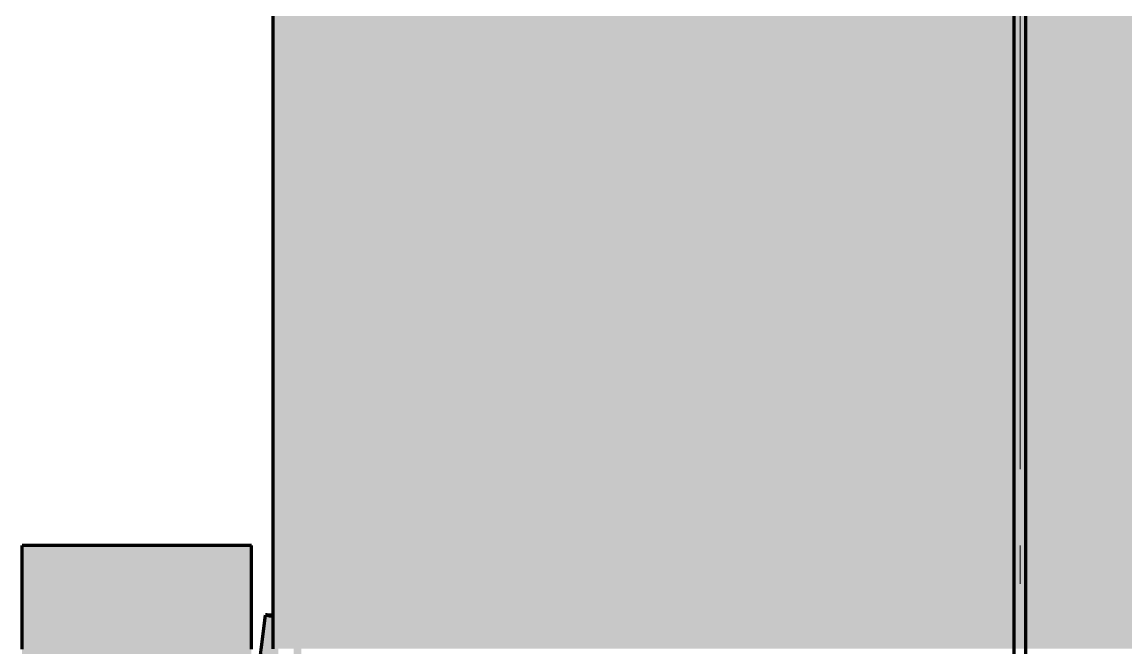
# Model space of a CAD drawing. Header units: millimetres. Extents: x 0 to 2382, y 0 to 420.
# Drawn here: x 2151.9 to 2180.77, y 261.32 to 277.69 of the extents above; entities that cross this region are included whole.
import ezdxf

# ---------------------------------------------------------------- set-up
doc = ezdxf.new("R2010")
doc.units = ezdxf.units.MM
doc.linetypes.add('IRAM-F-TRAZO-PUNTO', pattern=[20, 15, -2, 1, -2])
for name, color, linetype, lineweight in [('01-VISIBLE', 7, 'CONTINUOUS', 70), ('03-EJE', 1, 'IRAM-F-TRAZO-PUNTO', 18), ('13-GRAFICA', 30, 'CONTINUOUS', 18)]:
    doc.layers.add(name, color=color, linetype=linetype, lineweight=lineweight)

msp = doc.modelspace()

# ---------------------------------------------------------------- hatches: boundary and pattern name
at = {"layer": '13-GRAFICA', "true_color": 0xb21820}
h = msp.add_hatch(color=7, dxfattribs=at)
h.dxf.hatch_style = 1
h.paths.add_polyline_path([(2158.6, 310), (2158.6, 282.7), (2158.6, 261.3), (2158.6, 248.1), (2158.5, 248.1), (2158.5, 310)])
h = msp.add_hatch(color=7, dxfattribs=at)
h.dxf.hatch_style = 1
h.paths.add_polyline_path([(2159.2, 310), (2159.2, 282.7), (2159.2, 261.3), (2159.2, 261), (2159.2, 255.5), (2159.2, 248.1), (2159, 248.1), (2159, 261.3), (2159, 282.7), (2159, 310)])
at = {"layer": '13-GRAFICA', "true_color": 0xffffff}
h = msp.add_hatch(color=7, dxfattribs=at)
h.dxf.hatch_style = 1
h.paths.add_polyline_path([(2158.6, 282.7), (2159, 282.7), (2159, 261.3), (2158.6, 261.3)])
h = msp.add_hatch(color=7, dxfattribs=at)
h.dxf.hatch_style = 1
h.paths.add_polyline_path([(2196.8, 282.7), (2196.8, 261.3), (2159.2, 261.3), (2159.2, 282.7)])
at = {"layer": '13-GRAFICA', "true_color": 0xebebeb}
h = msp.add_hatch(color=7, dxfattribs=at)
h.dxf.hatch_style = 1
h.paths.add_polyline_path([(2166.142, 270.733), (2165.848, 270.733), (2165.559, 270.733), (2165.273, 270.733), (2164.993, 270.733), (2164.717, 270.733), (2164.445, 270.733), (2164.445, 271.123), (2164.445, 271.513), (2164.445, 271.903), (2164.445, 272.293), (2164.445, 272.683), (2164.717, 272.683), (2164.993, 272.683), (2165.273, 272.683), (2165.559, 272.683), (2165.848, 272.683), (2166.142, 272.683), (2166.44, 272.683), (2166.44, 272.293), (2166.44, 271.903), (2166.44, 271.513), (2166.44, 271.123), (2166.44, 270.733)])
h = msp.add_hatch(color=7, dxfattribs=at)
h.dxf.hatch_style = 1
h.paths.add_polyline_path([(2174.396, 270.733), (2174.032, 270.733), (2173.669, 270.733), (2173.307, 270.733), (2172.947, 270.733), (2172.589, 270.733), (2172.233, 270.733), (2172.233, 271.123), (2172.233, 271.513), (2172.233, 271.903), (2172.233, 272.293), (2172.233, 272.683), (2172.589, 272.683), (2172.947, 272.683), (2173.307, 272.683), (2173.669, 272.683), (2174.032, 272.683), (2174.396, 272.683), (2174.762, 272.683), (2174.762, 272.293), (2174.762, 271.903), (2174.762, 271.513), (2174.762, 271.123), (2174.762, 270.733)])
at = {"layer": '13-GRAFICA', "true_color": 0x005eaa}
h = msp.add_hatch(color=7, dxfattribs=at)
h.dxf.hatch_style = 1
h.paths.add_polyline_path([(2167.64, 265.973), (2167.303, 265.973), (2166.97, 265.973), (2166.641, 265.973), (2166.317, 265.973), (2165.998, 265.973), (2165.684, 265.973), (2165.375, 265.973), (2165.071, 265.973), (2164.772, 265.973), (2164.772, 266.373), (2164.772, 266.773), (2164.772, 267.173), (2164.772, 267.573), (2164.772, 267.973), (2164.772, 268.373), (2164.772, 268.773), (2164.772, 269.173), (2164.772, 269.573), (2164.772, 269.973), (2165.071, 269.973), (2165.375, 269.973), (2165.684, 269.973), (2165.998, 269.973), (2166.317, 269.973), (2166.641, 269.973), (2166.97, 269.973), (2167.303, 269.973), (2167.64, 269.973), (2167.982, 269.973), (2167.982, 269.573), (2167.982, 269.173), (2167.982, 268.773), (2167.982, 268.373), (2167.982, 267.973), (2167.982, 267.573), (2167.982, 267.173), (2167.982, 266.773), (2167.982, 266.373), (2167.982, 265.973)])
h = msp.add_hatch(color=7, dxfattribs=at)
h.dxf.hatch_style = 1
h.paths.add_polyline_path([(2175.197, 265.973), (2174.802, 265.973), (2174.408, 265.973), (2174.016, 265.973), (2173.625, 265.973), (2173.236, 265.973), (2172.849, 265.973), (2172.464, 265.973), (2172.081, 265.973), (2171.701, 265.973), (2171.701, 266.373), (2171.701, 266.773), (2171.701, 267.173), (2171.701, 267.573), (2171.701, 267.973), (2171.701, 268.373), (2171.701, 268.773), (2171.701, 269.173), (2171.701, 269.573), (2171.701, 269.973), (2172.081, 269.973), (2172.464, 269.973), (2172.849, 269.973), (2173.236, 269.973), (2173.625, 269.973), (2174.016, 269.973), (2174.408, 269.973), (2174.802, 269.973), (2175.197, 269.973), (2175.594, 269.973), (2175.594, 269.573), (2175.594, 269.173), (2175.594, 268.773), (2175.594, 268.373), (2175.594, 267.973), (2175.594, 267.573), (2175.594, 267.173), (2175.594, 266.773), (2175.594, 266.373), (2175.594, 265.973)])
h = msp.add_hatch(color=7, dxfattribs=at)
h.dxf.hatch_style = 1
h.paths.add_polyline_path([(2183.224, 265.973), (2182.837, 265.973), (2182.449, 265.973), (2182.058, 265.973), (2181.666, 265.973), (2181.272, 265.973), (2180.877, 265.973), (2180.481, 265.973), (2180.084, 265.973), (2179.686, 265.973), (2179.686, 266.373), (2179.686, 266.773), (2179.686, 267.173), (2179.686, 267.573), (2179.686, 267.973), (2179.686, 268.373), (2179.686, 268.773), (2179.686, 269.173), (2179.686, 269.573), (2179.686, 269.973), (2180.084, 269.973), (2180.481, 269.973), (2180.877, 269.973), (2181.272, 269.973), (2181.666, 269.973), (2182.058, 269.973), (2182.449, 269.973), (2182.837, 269.973), (2183.224, 269.973), (2183.609, 269.973), (2183.609, 269.573), (2183.609, 269.173), (2183.609, 268.773), (2183.609, 268.373), (2183.609, 267.973), (2183.609, 267.573), (2183.609, 267.173), (2183.609, 266.773), (2183.609, 266.373), (2183.609, 265.973)])
at = {"layer": '13-GRAFICA', "true_color": 0x009146}
h = msp.add_hatch(color=7, dxfattribs=at)
h.dxf.hatch_style = 1
h.paths.add_polyline_path([(2162.264, 266.807), (2162.38, 267.14), (2162.497, 267.473), (2162.616, 267.807), (2162.736, 268.14), (2162.858, 268.473), (2162.981, 268.807), (2163.106, 269.14), (2163.232, 269.473), (2163.36, 269.14), (2163.489, 268.807), (2163.619, 268.473), (2163.751, 268.14), (2163.884, 267.807), (2164.019, 267.473), (2164.155, 267.14), (2164.292, 266.807), (2164.43, 266.473), (2164.155, 266.473), (2163.884, 266.473), (2163.619, 266.473), (2163.36, 266.473), (2163.106, 266.473), (2162.858, 266.473), (2162.616, 266.473), (2162.38, 266.473), (2162.149, 266.473)])
at = {"layer": '13-GRAFICA', "true_color": 0xc81e2d}
h = msp.add_hatch(color=7, dxfattribs=at)
h.dxf.hatch_style = 1
h.paths.add_polyline_path([(2170.693, 266.473), (2170.346, 266.473), (2170.002, 266.473), (2169.661, 266.473), (2169.323, 266.473), (2168.988, 266.473), (2168.657, 266.473), (2168.329, 266.473), (2168.329, 266.848), (2168.329, 267.223), (2168.329, 267.598), (2168.329, 267.973), (2168.329, 268.348), (2168.329, 268.723), (2168.329, 269.098), (2168.329, 269.473), (2168.657, 269.473), (2168.988, 269.473), (2169.323, 269.473), (2169.661, 269.473), (2170.002, 269.473), (2170.346, 269.473), (2170.693, 269.473), (2171.042, 269.473), (2171.042, 269.098), (2171.042, 268.723), (2171.042, 268.348), (2171.042, 267.973), (2171.042, 267.598), (2171.042, 267.223), (2171.042, 266.848), (2171.042, 266.473)])
at = {"layer": '13-GRAFICA', "true_color": 0x005eaa}
h = msp.add_hatch(color=7, dxfattribs=at)
h.dxf.hatch_style = 1
h.paths.add_polyline_path([(2178.986, 267.924), (2178.984, 267.875), (2178.98, 267.826), (2178.974, 267.778), (2178.967, 267.729), (2178.958, 267.681), (2178.948, 267.633), (2178.936, 267.585), (2178.923, 267.538), (2178.908, 267.491), (2178.891, 267.445), (2178.873, 267.399), (2178.854, 267.354), (2178.833, 267.31), (2178.81, 267.266), (2178.787, 267.223), (2178.761, 267.181), (2178.735, 267.14), (2178.707, 267.1), (2178.678, 267.06), (2178.647, 267.022), (2178.615, 266.984), (2178.582, 266.948), (2178.548, 266.913), (2178.513, 266.879), (2178.477, 266.846), (2178.439, 266.814), (2178.401, 266.783), (2178.361, 266.754), (2178.321, 266.726), (2178.28, 266.7), (2178.238, 266.674), (2178.195, 266.651), (2178.151, 266.628), (2178.107, 266.607), (2178.062, 266.588), (2178.016, 266.57), (2177.97, 266.553), (2177.923, 266.538), (2177.876, 266.525), (2177.828, 266.513), (2177.78, 266.502), (2177.732, 266.493), (2177.683, 266.486), (2177.635, 266.481), (2177.586, 266.477), (2177.537, 266.474), (2177.488, 266.473), (2177.439, 266.474), (2177.39, 266.477), (2177.341, 266.481), (2177.292, 266.486), (2177.244, 266.493), (2177.195, 266.502), (2177.147, 266.513), (2177.1, 266.525), (2177.053, 266.538), (2177.006, 266.553), (2176.96, 266.57), (2176.914, 266.588), (2176.869, 266.607), (2176.825, 266.628), (2176.781, 266.651), (2176.739, 266.674), (2176.697, 266.7), (2176.655, 266.726), (2176.615, 266.754), (2176.576, 266.783), (2176.537, 266.814), (2176.5, 266.846), (2176.464, 266.879), (2176.429, 266.913), (2176.395, 266.948), (2176.362, 266.984), (2176.33, 267.022), (2176.3, 267.06), (2176.271, 267.1), (2176.243, 267.14), (2176.216, 267.181), (2176.191, 267.223), (2176.167, 267.266), (2176.145, 267.31), (2176.124, 267.354), (2176.105, 267.399), (2176.087, 267.445), (2176.07, 267.491), (2176.055, 267.538), (2176.042, 267.585), (2176.03, 267.633), (2176.02, 267.681), (2176.011, 267.729), (2176.004, 267.778), (2175.998, 267.826), (2175.994, 267.875), (2175.992, 267.924), (2175.991, 267.973), (2175.992, 268.023), (2175.994, 268.072), (2175.998, 268.12), (2176.004, 268.169), (2176.011, 268.218), (2176.02, 268.266), (2176.03, 268.314), (2176.042, 268.362), (2176.055, 268.409), (2176.07, 268.456), (2176.087, 268.502), (2176.105, 268.547), (2176.124, 268.592), (2176.145, 268.637), (2176.167, 268.681), (2176.191, 268.723), (2176.216, 268.766), (2176.243, 268.807), (2176.271, 268.847), (2176.3, 268.887), (2176.33, 268.925), (2176.362, 268.962), (2176.395, 268.999), (2176.429, 269.034), (2176.464, 269.068), (2176.5, 269.101), (2176.537, 269.133), (2176.576, 269.163), (2176.615, 269.193), (2176.655, 269.221), (2176.697, 269.247), (2176.739, 269.272), (2176.781, 269.296), (2176.825, 269.319), (2176.869, 269.34), (2176.914, 269.359), (2176.96, 269.377), (2177.006, 269.394), (2177.053, 269.409), (2177.1, 269.422), (2177.147, 269.434), (2177.195, 269.445), (2177.244, 269.453), (2177.292, 269.461), (2177.341, 269.466), (2177.39, 269.47), (2177.439, 269.473), (2177.488, 269.473), (2177.537, 269.473), (2177.586, 269.47), (2177.635, 269.466), (2177.683, 269.461), (2177.732, 269.453), (2177.78, 269.445), (2177.828, 269.434), (2177.876, 269.422), (2177.923, 269.409), (2177.97, 269.394), (2178.016, 269.377), (2178.062, 269.359), (2178.107, 269.34), (2178.151, 269.319), (2178.195, 269.296), (2178.238, 269.272), (2178.28, 269.247), (2178.321, 269.221), (2178.361, 269.193), (2178.401, 269.163), (2178.439, 269.133), (2178.477, 269.101), (2178.513, 269.068), (2178.548, 269.034), (2178.582, 268.999), (2178.615, 268.962), (2178.647, 268.925), (2178.678, 268.887), (2178.707, 268.847), (2178.735, 268.807), (2178.761, 268.766), (2178.787, 268.723), (2178.81, 268.681), (2178.833, 268.637), (2178.854, 268.592), (2178.873, 268.547), (2178.891, 268.502), (2178.908, 268.456), (2178.923, 268.409), (2178.936, 268.362), (2178.948, 268.314), (2178.958, 268.266), (2178.967, 268.218), (2178.974, 268.169), (2178.98, 268.12), (2178.984, 268.072), (2178.986, 268.023), (2178.987, 267.973)])
h = msp.add_hatch(color=7, dxfattribs=at)
h.dxf.hatch_style = 1
h.paths.add_polyline_path([(2193.654, 265.049), (2193.41, 265.049), (2193.16, 265.049), (2192.904, 265.049), (2192.641, 265.049), (2192.373, 265.049), (2192.099, 265.049), (2191.819, 265.049), (2191.533, 265.049), (2191.241, 265.049), (2190.945, 265.049), (2190.643, 265.049), (2190.335, 265.049), (2190.023, 265.049), (2189.706, 265.049), (2189.384, 265.049), (2189.057, 265.049), (2188.726, 265.049), (2188.39, 265.049), (2188.05, 265.049), (2187.706, 265.049), (2187.358, 265.049), (2187.006, 265.049), (2186.65, 265.049), (2186.291, 265.049), (2185.929, 265.049), (2185.563, 265.049), (2185.194, 265.049), (2184.822, 265.049), (2184.447, 265.049), (2184.07, 265.049), (2183.69, 265.049), (2183.308, 265.049), (2182.923, 265.049), (2182.537, 265.049), (2182.149, 265.049), (2181.759, 265.049), (2181.367, 265.049), (2180.974, 265.049), (2180.58, 265.049), (2180.185, 265.049), (2179.789, 265.049), (2179.392, 265.049), (2178.995, 265.049), (2178.597, 265.049), (2178.199, 265.049), (2177.801, 265.049), (2177.403, 265.049), (2177.005, 265.049), (2176.608, 265.049), (2176.211, 265.049), (2175.815, 265.049), (2175.42, 265.049), (2175.026, 265.049), (2174.633, 265.049), (2174.241, 265.049), (2173.851, 265.049), (2173.463, 265.049), (2173.077, 265.049), (2172.692, 265.049), (2172.31, 265.049), (2171.93, 265.049), (2171.553, 265.049), (2171.178, 265.049), (2170.806, 265.049), (2170.437, 265.049), (2170.071, 265.049), (2169.709, 265.049), (2169.35, 265.049), (2168.994, 265.049), (2168.642, 265.049), (2168.294, 265.049), (2167.95, 265.049), (2167.61, 265.049), (2167.274, 265.049), (2166.943, 265.049), (2166.616, 265.049), (2166.294, 265.049), (2165.977, 265.049), (2165.665, 265.049), (2165.357, 265.049), (2165.055, 265.049), (2164.759, 265.049), (2164.467, 265.049), (2164.181, 265.049), (2163.901, 265.049), (2163.627, 265.049), (2163.359, 265.049), (2163.096, 265.049), (2162.84, 265.049), (2162.59, 265.049), (2162.346, 265.049), (2162.109, 265.049), (2162.109, 265.439), (2162.109, 265.829), (2162.346, 265.829), (2162.59, 265.829), (2162.84, 265.829), (2163.096, 265.829), (2163.359, 265.829), (2163.627, 265.829), (2163.901, 265.829), (2164.181, 265.829), (2164.467, 265.829), (2164.759, 265.829), (2165.055, 265.829), (2165.357, 265.829), (2165.665, 265.829), (2165.977, 265.829), (2166.294, 265.829), (2166.616, 265.829), (2166.943, 265.829), (2167.274, 265.829), (2167.61, 265.829), (2167.95, 265.829), (2168.294, 265.829), (2168.642, 265.829), (2168.994, 265.829), (2169.35, 265.829), (2169.709, 265.829), (2170.071, 265.829), (2170.437, 265.829), (2170.806, 265.829), (2171.178, 265.829), (2171.553, 265.829), (2171.93, 265.829), (2172.31, 265.829), (2172.692, 265.829), (2173.077, 265.829), (2173.463, 265.829), (2173.851, 265.829), (2174.241, 265.829), (2174.633, 265.829), (2175.026, 265.829), (2175.42, 265.829), (2175.815, 265.829), (2176.211, 265.829), (2176.608, 265.829), (2177.005, 265.829), (2177.403, 265.829), (2177.801, 265.829), (2178.199, 265.829), (2178.597, 265.829), (2178.995, 265.829), (2179.392, 265.829), (2179.789, 265.829), (2180.185, 265.829), (2180.58, 265.829), (2180.974, 265.829), (2181.367, 265.829), (2181.759, 265.829), (2182.149, 265.829), (2182.537, 265.829), (2182.923, 265.829), (2183.308, 265.829), (2183.69, 265.829), (2184.07, 265.829), (2184.447, 265.829), (2184.822, 265.829), (2185.194, 265.829), (2185.563, 265.829), (2185.929, 265.829), (2186.291, 265.829), (2186.65, 265.829), (2187.006, 265.829), (2187.358, 265.829), (2187.706, 265.829), (2188.05, 265.829), (2188.39, 265.829), (2188.726, 265.829), (2189.057, 265.829), (2189.384, 265.829), (2189.706, 265.829), (2190.023, 265.829), (2190.335, 265.829), (2190.643, 265.829), (2190.945, 265.829), (2191.241, 265.829), (2191.533, 265.829), (2191.819, 265.829), (2192.099, 265.829), (2192.373, 265.829), (2192.641, 265.829), (2192.904, 265.829), (2193.16, 265.829), (2193.41, 265.829), (2193.654, 265.829), (2193.891, 265.829), (2193.891, 265.439), (2193.891, 265.049)])
h = msp.add_hatch(color=7, dxfattribs=at)
h.dxf.hatch_style = 1
h.paths.add_polyline_path([(2165.637, 263.267), (2165.631, 263.189), (2165.621, 263.111), (2165.607, 263.035), (2165.589, 262.96), (2165.568, 262.886), (2165.543, 262.815), (2165.514, 262.745), (2165.482, 262.679), (2165.447, 262.615), (2165.409, 262.554), (2165.368, 262.497), (2165.324, 262.443), (2165.278, 262.393), (2165.229, 262.348), (2165.178, 262.306), (2165.126, 262.269), (2165.072, 262.237), (2165.017, 262.209), (2164.961, 262.186), (2164.903, 262.168), (2164.846, 262.156), (2164.788, 262.148), (2164.73, 262.145), (2164.672, 262.148), (2164.615, 262.156), (2164.558, 262.168), (2164.503, 262.186), (2164.448, 262.209), (2164.395, 262.237), (2164.344, 262.269), (2164.294, 262.306), (2164.246, 262.348), (2164.201, 262.393), (2164.158, 262.443), (2164.117, 262.497), (2164.079, 262.554), (2164.044, 262.615), (2164.012, 262.679), (2163.983, 262.745), (2163.957, 262.815), (2163.934, 262.886), (2163.915, 262.96), (2163.899, 263.035), (2163.887, 263.111), (2163.878, 263.189), (2163.872, 263.267), (2163.871, 263.345), (2163.872, 263.424), (2163.878, 263.502), (2163.887, 263.58), (2163.899, 263.656), (2163.915, 263.731), (2163.934, 263.805), (2163.957, 263.876), (2163.983, 263.945), (2164.012, 264.012), (2164.044, 264.076), (2164.079, 264.137), (2164.117, 264.194), (2164.158, 264.248), (2164.201, 264.297), (2164.246, 264.343), (2164.294, 264.385), (2164.344, 264.422), (2164.395, 264.454), (2164.448, 264.482), (2164.503, 264.505), (2164.558, 264.522), (2164.615, 264.535), (2164.672, 264.543), (2164.73, 264.545), (2164.788, 264.543), (2164.846, 264.535), (2164.903, 264.522), (2164.961, 264.505), (2165.017, 264.482), (2165.072, 264.454), (2165.126, 264.422), (2165.178, 264.385), (2165.229, 264.343), (2165.278, 264.297), (2165.324, 264.248), (2165.368, 264.194), (2165.409, 264.137), (2165.447, 264.076), (2165.482, 264.012), (2165.514, 263.945), (2165.543, 263.876), (2165.568, 263.805), (2165.589, 263.731), (2165.607, 263.656), (2165.621, 263.58), (2165.631, 263.502), (2165.637, 263.424), (2165.639, 263.345)])
at = {"layer": '13-GRAFICA', "true_color": 0x009146}
h = msp.add_hatch(color=7, dxfattribs=at)
h.dxf.hatch_style = 1
h.paths.add_polyline_path([(2172.009, 263.267), (2172.002, 263.189), (2171.99, 263.111), (2171.973, 263.035), (2171.951, 262.96), (2171.925, 262.886), (2171.894, 262.815), (2171.859, 262.745), (2171.82, 262.679), (2171.776, 262.615), (2171.729, 262.554), (2171.678, 262.497), (2171.624, 262.443), (2171.567, 262.393), (2171.506, 262.348), (2171.443, 262.306), (2171.378, 262.269), (2171.311, 262.237), (2171.242, 262.209), (2171.171, 262.186), (2171.1, 262.168), (2171.027, 262.156), (2170.954, 262.148), (2170.881, 262.145), (2170.808, 262.148), (2170.735, 262.156), (2170.663, 262.168), (2170.592, 262.186), (2170.523, 262.209), (2170.455, 262.237), (2170.389, 262.269), (2170.325, 262.306), (2170.264, 262.348), (2170.205, 262.393), (2170.149, 262.443), (2170.097, 262.497), (2170.048, 262.554), (2170.002, 262.615), (2169.961, 262.679), (2169.923, 262.745), (2169.889, 262.815), (2169.86, 262.886), (2169.834, 262.96), (2169.814, 263.035), (2169.797, 263.111), (2169.786, 263.189), (2169.779, 263.267), (2169.777, 263.345), (2169.779, 263.424), (2169.786, 263.502), (2169.797, 263.58), (2169.814, 263.656), (2169.834, 263.731), (2169.86, 263.805), (2169.889, 263.876), (2169.923, 263.945), (2169.961, 264.012), (2170.002, 264.076), (2170.048, 264.137), (2170.097, 264.194), (2170.149, 264.248), (2170.205, 264.297), (2170.264, 264.343), (2170.325, 264.385), (2170.389, 264.422), (2170.455, 264.454), (2170.523, 264.482), (2170.592, 264.505), (2170.663, 264.522), (2170.735, 264.535), (2170.808, 264.543), (2170.881, 264.545), (2170.954, 264.543), (2171.027, 264.535), (2171.1, 264.522), (2171.171, 264.505), (2171.242, 264.482), (2171.311, 264.454), (2171.378, 264.422), (2171.443, 264.385), (2171.506, 264.343), (2171.567, 264.297), (2171.624, 264.248), (2171.678, 264.194), (2171.729, 264.137), (2171.776, 264.076), (2171.82, 264.012), (2171.859, 263.945), (2171.894, 263.876), (2171.925, 263.805), (2171.951, 263.731), (2171.973, 263.656), (2171.99, 263.58), (2172.002, 263.502), (2172.009, 263.424), (2172.012, 263.345)])
at = {"layer": '13-GRAFICA', "true_color": 0xffd200}
h = msp.add_hatch(color=7, dxfattribs=at)
h.dxf.hatch_style = 1
h.paths.add_polyline_path([(2179.197, 263.267), (2179.189, 263.189), (2179.176, 263.111), (2179.158, 263.035), (2179.136, 262.96), (2179.108, 262.886), (2179.076, 262.815), (2179.039, 262.745), (2178.997, 262.679), (2178.952, 262.615), (2178.902, 262.554), (2178.848, 262.497), (2178.791, 262.443), (2178.73, 262.393), (2178.667, 262.348), (2178.6, 262.306), (2178.531, 262.269), (2178.459, 262.237), (2178.386, 262.209), (2178.311, 262.186), (2178.234, 262.168), (2178.157, 262.156), (2178.078, 262.148), (2178, 262.145), (2177.922, 262.148), (2177.843, 262.156), (2177.766, 262.168), (2177.689, 262.186), (2177.614, 262.209), (2177.541, 262.237), (2177.469, 262.269), (2177.4, 262.306), (2177.333, 262.348), (2177.27, 262.393), (2177.209, 262.443), (2177.152, 262.497), (2177.098, 262.554), (2177.048, 262.615), (2177.003, 262.679), (2176.961, 262.745), (2176.924, 262.815), (2176.892, 262.886), (2176.864, 262.96), (2176.842, 263.035), (2176.824, 263.111), (2176.811, 263.189), (2176.803, 263.267), (2176.801, 263.345), (2176.803, 263.424), (2176.811, 263.502), (2176.824, 263.58), (2176.842, 263.656), (2176.864, 263.731), (2176.892, 263.805), (2176.924, 263.876), (2176.961, 263.945), (2177.003, 264.012), (2177.048, 264.076), (2177.098, 264.137), (2177.152, 264.194), (2177.209, 264.248), (2177.27, 264.297), (2177.333, 264.343), (2177.4, 264.385), (2177.469, 264.422), (2177.541, 264.454), (2177.614, 264.482), (2177.689, 264.505), (2177.766, 264.522), (2177.843, 264.535), (2177.922, 264.543), (2178, 264.545), (2178.078, 264.543), (2178.157, 264.535), (2178.234, 264.522), (2178.311, 264.505), (2178.386, 264.482), (2178.459, 264.454), (2178.531, 264.422), (2178.6, 264.385), (2178.667, 264.343), (2178.73, 264.297), (2178.791, 264.248), (2178.848, 264.194), (2178.902, 264.137), (2178.952, 264.076), (2178.997, 264.012), (2179.039, 263.945), (2179.076, 263.876), (2179.108, 263.805), (2179.136, 263.731), (2179.158, 263.656), (2179.176, 263.58), (2179.189, 263.502), (2179.197, 263.424), (2179.199, 263.345)])
at = {"layer": '13-GRAFICA', "true_color": 0x202020}
h = msp.add_hatch(color=7, dxfattribs=at)
h.dxf.hatch_style = 1
h.paths.add_polyline_path([(2151.9, 229), (2151.9, 264), (2157.9, 264), (2157.9, 229)])
at = {"layer": '13-GRAFICA', "true_color": 0xcba23e}
h = msp.add_hatch(color=7, dxfattribs=at)
h.dxf.hatch_style = 1
h.paths.add_polyline_path([(2157.9, 261), (2158.1, 261), (2158.1, 261.2), (2158.2, 261.2), (2158.2, 262.1), (2158.5, 262.2), (2158.5, 255.3), (2158, 255.3), (2158, 255.4), (2157.9, 255.4)])
at = {"layer": '13-GRAFICA', "true_color": 0xc81e2d}
h = msp.add_hatch(color=7, dxfattribs=at)
h.dxf.hatch_style = 1
h.paths.add_polyline_path([(2158.649, 261.945), (2158.721, 261.945), (2158.801, 261.945), (2158.889, 261.945), (2158.985, 261.945), (2159, 261.945), (2159, 261.345), (2158.985, 261.345), (2158.889, 261.345), (2158.801, 261.345), (2158.721, 261.345), (2158.649, 261.345), (2158.6, 261.345), (2158.6, 261.945)])
h = msp.add_hatch(color=7, dxfattribs=at)
h.dxf.hatch_style = 1
h.paths.add_polyline_path([(2159.2, 261.945), (2159.319, 261.945), (2159.446, 261.945), (2159.581, 261.945), (2159.723, 261.945), (2159.872, 261.945), (2160.029, 261.945), (2160.193, 261.945), (2160.365, 261.945), (2160.544, 261.945), (2160.73, 261.945), (2160.923, 261.945), (2161.124, 261.945), (2161.331, 261.945), (2161.545, 261.945), (2161.766, 261.945), (2161.993, 261.945), (2162.227, 261.945), (2162.467, 261.945), (2162.714, 261.945), (2162.967, 261.945), (2163.227, 261.945), (2163.492, 261.945), (2163.763, 261.945), (2164.041, 261.945), (2164.324, 261.945), (2164.612, 261.945), (2164.906, 261.945), (2165.206, 261.945), (2165.51, 261.945), (2165.82, 261.945), (2166.135, 261.945), (2166.455, 261.945), (2166.779, 261.945), (2167.108, 261.945), (2167.442, 261.945), (2167.779, 261.945), (2168.122, 261.945), (2168.468, 261.945), (2168.818, 261.945), (2169.171, 261.945), (2169.529, 261.945), (2169.89, 261.945), (2170.254, 261.945), (2170.621, 261.945), (2170.992, 261.945), (2171.365, 261.945), (2171.741, 261.945), (2172.12, 261.945), (2172.501, 261.945), (2172.884, 261.945), (2173.27, 261.945), (2173.657, 261.945), (2174.046, 261.945), (2174.437, 261.945), (2174.829, 261.945), (2175.223, 261.945), (2175.617, 261.945), (2176.013, 261.945), (2176.409, 261.945), (2176.806, 261.945), (2177.204, 261.945), (2177.602, 261.945), (2178, 261.945), (2178.398, 261.945), (2178.796, 261.945), (2179.194, 261.945), (2179.591, 261.945), (2179.987, 261.945), (2180.383, 261.945), (2180.777, 261.945), (2181.171, 261.945), (2181.563, 261.945), (2181.954, 261.945), (2182.343, 261.945), (2182.73, 261.945), (2183.116, 261.945), (2183.499, 261.945), (2183.88, 261.945), (2184.259, 261.945), (2184.635, 261.945), (2185.008, 261.945), (2185.379, 261.945), (2185.746, 261.945), (2186.11, 261.945), (2186.471, 261.945), (2186.829, 261.945), (2187.182, 261.945), (2187.532, 261.945), (2187.878, 261.945), (2188.221, 261.945), (2188.558, 261.945), (2188.892, 261.945), (2189.221, 261.945), (2189.545, 261.945), (2189.865, 261.945), (2190.18, 261.945), (2190.49, 261.945), (2190.794, 261.945), (2191.094, 261.945), (2191.388, 261.945), (2191.676, 261.945), (2191.959, 261.945), (2192.237, 261.945), (2192.508, 261.945), (2192.773, 261.945), (2193.033, 261.945), (2193.286, 261.945), (2193.533, 261.945), (2193.773, 261.945), (2194.007, 261.945), (2194.234, 261.945), (2194.455, 261.945), (2194.669, 261.945), (2194.876, 261.945), (2195.077, 261.945), (2195.27, 261.945), (2195.456, 261.945), (2195.635, 261.945), (2195.807, 261.945), (2195.971, 261.945), (2196.128, 261.945), (2196.277, 261.945), (2196.419, 261.945), (2196.554, 261.945), (2196.681, 261.945), (2196.8, 261.945), (2196.8, 261.945), (2196.8, 261.345), (2196.8, 261.345), (2196.681, 261.345), (2196.554, 261.345), (2196.419, 261.345), (2196.277, 261.345), (2196.128, 261.345), (2195.971, 261.345), (2195.807, 261.345), (2195.635, 261.345), (2195.456, 261.345), (2195.27, 261.345), (2195.077, 261.345), (2194.876, 261.345), (2194.669, 261.345), (2194.455, 261.345), (2194.234, 261.345), (2194.007, 261.345), (2193.773, 261.345), (2193.533, 261.345), (2193.286, 261.345), (2193.033, 261.345), (2192.773, 261.345), (2192.508, 261.345), (2192.237, 261.345), (2191.959, 261.345), (2191.676, 261.345), (2191.388, 261.345), (2191.094, 261.345), (2190.794, 261.345), (2190.49, 261.345), (2190.18, 261.345), (2189.865, 261.345), (2189.545, 261.345), (2189.221, 261.345), (2188.892, 261.345), (2188.558, 261.345), (2188.221, 261.345), (2187.878, 261.345), (2187.532, 261.345), (2187.182, 261.345), (2186.829, 261.345), (2186.471, 261.345), (2186.11, 261.345), (2185.746, 261.345), (2185.379, 261.345), (2185.008, 261.345), (2184.635, 261.345), (2184.259, 261.345), (2183.88, 261.345), (2183.499, 261.345), (2183.116, 261.345), (2182.73, 261.345), (2182.343, 261.345), (2181.954, 261.345), (2181.563, 261.345), (2181.171, 261.345), (2180.777, 261.345), (2180.383, 261.345), (2179.987, 261.345), (2179.591, 261.345), (2179.194, 261.345), (2178.796, 261.345), (2178.398, 261.345), (2178, 261.345), (2177.602, 261.345), (2177.204, 261.345), (2176.806, 261.345), (2176.409, 261.345), (2176.013, 261.345), (2175.617, 261.345), (2175.223, 261.345), (2174.829, 261.345), (2174.437, 261.345), (2174.046, 261.345), (2173.657, 261.345), (2173.27, 261.345), (2172.884, 261.345), (2172.501, 261.345), (2172.12, 261.345), (2171.741, 261.345), (2171.365, 261.345), (2170.992, 261.345), (2170.621, 261.345), (2170.254, 261.345), (2169.89, 261.345), (2169.529, 261.345), (2169.171, 261.345), (2168.818, 261.345), (2168.468, 261.345), (2168.122, 261.345), (2167.779, 261.345), (2167.442, 261.345), (2167.108, 261.345), (2166.779, 261.345), (2166.455, 261.345), (2166.135, 261.345), (2165.82, 261.345), (2165.51, 261.345), (2165.206, 261.345), (2164.906, 261.345), (2164.612, 261.345), (2164.324, 261.345), (2164.041, 261.345), (2163.763, 261.345), (2163.492, 261.345), (2163.227, 261.345), (2162.967, 261.345), (2162.714, 261.345), (2162.467, 261.345), (2162.227, 261.345), (2161.993, 261.345), (2161.766, 261.345), (2161.545, 261.345), (2161.331, 261.345), (2161.124, 261.345), (2160.923, 261.345), (2160.73, 261.345), (2160.544, 261.345), (2160.365, 261.345), (2160.193, 261.345), (2160.029, 261.345), (2159.872, 261.345), (2159.723, 261.345), (2159.581, 261.345), (2159.446, 261.345), (2159.319, 261.345), (2159.2, 261.345), (2159.2, 261.345), (2159.2, 261.945)])

# ---------------------------------------------------------------- linework, layer by layer
at = {"layer": '01-VISIBLE'}
for p, q in [((2177.85, 248.088), (2177.85, 309.9)), ((2178.15, 248.088), (2178.15, 309.9)), ((2158.47, 261.299), (2158.47, 282.701)), ((2157.9, 264), (2151.9, 264)), ((2158.119, 260.994), (2158.265, 262.185))]:
    msp.add_line(p, q, dxfattribs=at)
for points in [[(2151.9, 261.288), (2151.9, 261.375), (2151.9, 261.462), (2151.9, 261.55), (2151.9, 261.637), (2151.9, 261.725), (2151.9, 261.812), (2151.9, 261.9), (2151.9, 261.988), (2151.9, 262.075), (2151.9, 262.163), (2151.9, 262.25), (2151.9, 262.337), (2151.9, 262.425), (2151.9, 262.512), (2151.9, 262.6), (2151.9, 262.688), (2151.9, 262.775), (2151.9, 262.863), (2151.9, 262.95), (2151.9, 263.038), (2151.9, 263.125), (2151.9, 263.212), (2151.9, 263.3), (2151.9, 263.387), (2151.9, 263.475), (2151.9, 263.562), (2151.9, 263.65), (2151.9, 263.738), (2151.9, 263.825), (2151.9, 263.913), (2151.9, 264)], [(2157.9, 261.288), (2157.9, 261.375), (2157.9, 261.462), (2157.9, 261.55), (2157.9, 261.637), (2157.9, 261.725), (2157.9, 261.812), (2157.9, 261.9), (2157.9, 261.988), (2157.9, 262.075), (2157.9, 262.163), (2157.9, 262.25), (2157.9, 262.337), (2157.9, 262.425), (2157.9, 262.512), (2157.9, 262.6), (2157.9, 262.688), (2157.9, 262.775), (2157.9, 262.863), (2157.9, 262.95), (2157.9, 263.038), (2157.9, 263.125), (2157.9, 263.212), (2157.9, 263.3), (2157.9, 263.387), (2157.9, 263.475), (2157.9, 263.562), (2157.9, 263.65), (2157.9, 263.738), (2157.9, 263.825), (2157.9, 263.913), (2157.9, 264)], [(2158.47, 262.17), (2158.436, 262.173), (2158.402, 262.176), (2158.367, 262.18), (2158.333, 262.183), (2158.299, 262.185), (2158.265, 262.185)], [(2158.265, 262.185), (2158.298, 262.177), (2158.333, 262.171), (2158.367, 262.166), (2158.401, 262.161), (2158.436, 262.156), (2158.47, 262.151)]]:
    msp.add_lwpolyline(points, dxfattribs=at)
at = {"layer": '03-EJE'}
msp.add_line((2178, 226), (2178, 285.701), dxfattribs=at)

doc.saveas('drawing.dxf')
